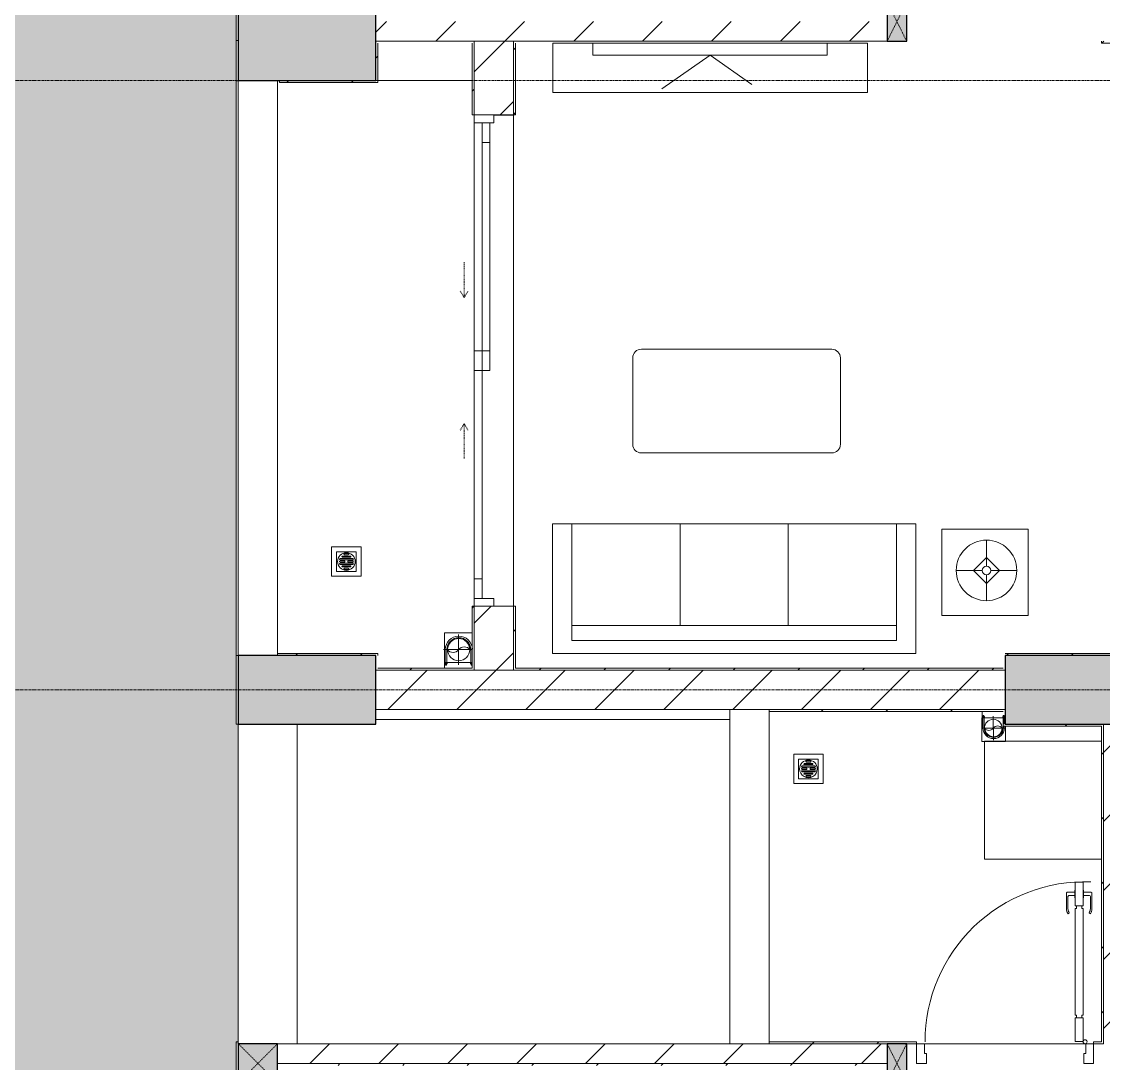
# Model space of a CAD drawing. Header units: millimetres. Extents: x 5121 to 246734, y -48180 to 129206.
# Drawn here: x 32551 to 38053, y 68037 to 73337 of the extents above; entities that cross this region are included whole.
import ezdxf

# ---------------------------------------------------------------- set-up
doc = ezdxf.new("R2010")
doc.units = ezdxf.units.MM
for name, pattern in [('Dash', [6, 3, -3]), ('Grid Line', [22.225, 12.7, -3.175, 3.175, -3.175]), ('IMPORT-CENTER _3_', [10.16, 6.35, -1.27, 1.27, -1.27])]:
    doc.linetypes.add(name, pattern=pattern)
for name, color, linetype, lineweight in [('0-1', 7, 'Continuous', 5), ('A-DETL-GENF-1', 50, 'Continuous', 9), ('A-DOOR', 31, 'Continuous', 9), ('A-DOOR-1', 253, 'Continuous', 9), ('A-DOOR-2', 50, 'Continuous', 9), ('A-DOOR-FRAM', 31, 'Continuous', 9), ('A-DOOR-HDLN', 31, 'Dash', 9), ('A-FLOR-1', 50, 'Continuous', 9), ('A-FLOR-PATT', 8, 'Continuous', 9), ('A-WALL', 113, 'Continuous', 9), ('A-WALL-1', 250, 'Continuous', 18), ('A-WALL-2', 50, 'Continuous', 9), ('A-WALL-FNSH-1', 50, 'Continuous', 9), ('A-WALL-PATT-1', 9, 'Continuous', 9), ('A-WALL-PATT-2', 50, 'Continuous', 9), ('A-WALL-PATT-3', 111, 'Continuous', 9), ('G-IMPT', 8, 'Continuous', 9), ('G-IMPT-1', 254, 'Continuous', 9), ('G-IMPT-2', 8, 'IMPORT-CENTER _3_', 9), ('I-FURN', 30, 'Continuous', 9), ('I-FURN-1', 253, 'Continuous', 9), ('M-EQPM', 50, 'Continuous', 9), ('S-BEAM-1', 50, 'Continuous', 9), ('S-COLS-1', 7, 'Continuous', 5), ('S-COLS-2', 10, 'Continuous', 25), ('S-COLS-3', 50, 'Continuous', 9), ('S-COLS-4', 253, 'Continuous', 9), ('S-COLS-5', 52, 'Continuous', 25), ('S-COLS-6', 52, 'Dash', 9), ('S-COLS-HDLN', 52, 'Dash', 9), ('S-COLS-HDLN-1', 50, 'Dash', 9), ('S-GRID-1', 1, 'Grid Line', 9)]:
    doc.layers.add(name, color=color, linetype=linetype, lineweight=lineweight)
pattern_1 = [(45, (0, 0), (-164.4023, 164.4023), [])]
pattern_2 = [(45, (0, 0), (-175.3625, 175.3625), [])]

# ---------------------------------------------------------------- blocks, each defined once
blk = doc.blocks.new('NCV_TKTC_KET CAU_rvt-1-TKCS_MB TỔNG THỂ TẦNG 1')
at = {"layer": 'S-COLS-1'}
for points in [[(34352.6, 73036.9), (34352.6, 73386.9), (33652.6, 73386.9), (33652.6, 73036.9), (33952.6, 73036.9)], [(33652.6, 69761.9), (34352.6, 69761.9), (34352.6, 70111.9), (33652.6, 70111.9), (33652.6, 69836.9)], [(37552.6, 69761.9), (38852.6, 69761.9), (38852.6, 70111.9), (37552.6, 70111), (37552.6, 69836.9)]]:
    blk.add_hatch(color=256, dxfattribs=at).paths.add_polyline_path(points)
at = {"layer": 'A-FLOR-1'}
blk.add_line((33652.6, 69761.9), (33652.6, 68136.9), dxfattribs=at)
at = {"layer": 'S-BEAM-1'}
for p, q in [((34362.6, 73036.9), (34842.6, 73036.9)), ((34352.6, 69836.9), (34352.6, 69786.9)), ((33652.6, 69761.9), (33652.6, 68136.9)), ((33952.6, 68136.9), (33952.6, 69761.9)), ((34352.6, 69786.9), (36152.6, 69786.9))]:
    blk.add_line(p, q, dxfattribs=at)
at = {"layer": 'S-COLS-2'}
for p, q in [((33652.6, 73386.9), (33652.6, 73036.9)), ((34352.6, 73036.9), (34352.6, 73386.9)), ((33652.6, 73036.9), (34352.6, 73036.9)), ((33652.6, 70111.9), (33652.6, 69761.9)), ((34352.6, 70111.9), (33652.6, 70111.9)), ((34352.6, 69761.9), (34352.6, 70111.9)), ((37552.6, 70111.9), (37552.6, 69761.9)), ((38852.6, 70111.9), (37552.6, 70111.9)), ((33652.6, 69761.9), (34352.6, 69761.9)), ((37552.6, 69761.9), (38852.6, 69761.9))]:
    blk.add_line(p, q, dxfattribs=at)
blk = doc.blocks.new('MAY GIAT - MAY GIAT_dwg-V90-TKCS_MB TỔNG THỂ TẦNG 1')
at = {"layer": 'G-IMPT-1'}
blk.add_line((5, 596.6), (5, 2.3), dxfattribs=at)
at = {"layer": 'G-IMPT-1', "flags": 128}
blk.add_lwpolyline([(605, 2.3), (605, 596.6), (5, 596.6)], dxfattribs=at)
blk = doc.blocks.new('MAY GIAT - MAY GIAT-V91-TKCS_MB TỔNG THỂ TẦNG 1')
at = {"layer": 'I-FURN-1'}
for p, q in [((5, 596.6), (5, 2.3)), ((605, 596.6), (5, 596.6)), ((605, 2.3), (605, 596.6))]:
    blk.add_line(p, q, dxfattribs=at)
blk.add_blockref('MAY GIAT - MAY GIAT_dwg-V90-TKCS_MB TỔNG THỂ TẦNG 1', (0, 0))
blk = doc.blocks.new('DOOR_CW_01 CANH MO-PANEL KINH - DIG_01-900x2200-CỬA NHÔM KÍNH-400860-TKCS_MB TỔNG THỂ TẦNG 1')
at = {"layer": 'A-DETL-GENF-1'}
for p, q in [((-397, -182), (-397, -62)), ((-397, -62), (-357, -62)), ((-357, -62), (-357, -182)), ((-357, -182), (-397, -182)), ((-397, -196), (-391, -196)), ((-397, -738), (-397, -196)), ((-391, -196), (-391, -182)), ((-391, -182), (-363, -182)), ((-363, -182), (-363, -196)), ((-357, -196), (-363, -196)), ((-357, -196), (-357, -738)), ((-433.9, -711.2), (-427.3, -715.8)), ((-320.1, -711.2), (-326.7, -715.8)), ((-442, -737), (-442, -816.5)), ((-434, -799.5), (-434, -737)), ((-397, -738), (-391, -738)), ((-357, -752), (-397, -752)), ((-397, -752), (-397, -872)), ((-391, -752), (-391, -738)), ((-363, -752), (-391, -752)), ((-357, -738), (-363, -738)), ((-363, -738), (-363, -752)), ((-357, -872), (-357, -752)), ((-320, -799.5), (-320, -737)), ((-312, -737), (-312, -816.5)), ((-399, -820.5), (-438, -820.5)), ((-399, -803.5), (-430, -803.5)), ((-399, -792.2), (-399, -831.8)), ((-397, -792.2), (-399, -792.2)), ((-397, -792.2), (-397, -831.8)), ((-357, -792.2), (-357, -831.8)), ((-357, -792.2), (-355, -792.2)), ((-355, -792.2), (-355, -831.8)), ((-355, -803.5), (-324, -803.5)), ((-355, -820.5), (-316, -820.5)), ((-399, -831.8), (-397, -831.8)), ((-397, -872), (-357, -872)), ((-355, -831.8), (-357, -831.8))]:
    blk.add_line(p, q, dxfattribs=at)
blk.add_circle((-407, -60), 10, dxfattribs=at)
for centre, radius, start, end in [((-407, -60), 814, 268, 0), ((-397, -737), 45, 145, 180), ((-357, -737), 45, 360, 35), ((-397, -737), 37, 145, 180), ((-357, -737), 37, 0, 35), ((-438, -816.5), 4, 180, 270), ((-430, -799.5), 4, 180, 270), ((-324, -799.5), 4, 270, 0), ((-316, -816.5), 4, 270, 0)]:
    blk.add_arc(centre, radius, start, end, dxfattribs=at)
at = {"layer": 'A-DOOR-2'}
for p, q in [((-450, -50), (-450, 50)), ((-450, 50), (-400, 50)), ((-400, 50), (-400, 0)), ((400, 0), (400, 50)), ((400, 50), (450, 50)), ((450, 50), (450, -50)), ((-410, -50), (-450, -50)), ((-410, 0), (-410, -50)), ((-400, 0), (-410, 0)), ((-407, -50), (-382, -50)), ((410, 0), (400, 0)), ((410, -50), (410, 0)), ((450, -50), (410, -50))]:
    blk.add_line(p, q, dxfattribs=at)
blk = doc.blocks.new('G1_SOF - BO TRU - 100x200-V74-TKCS_MB TỔNG THỂ TẦNG 1')
at = {"layer": 'S-COLS-3'}
blk.add_hatch(color=256, dxfattribs=at).paths.add_polyline_path([(50, -100), (50, 100), (-50, 100), (-50, -100), (-44.8, -100)])
at = {"layer": 'S-COLS-2'}
for p, q in [((50, 100), (-50, 100)), ((-50, 100), (-50, -100)), ((50, -100), (50, 100)), ((-50, -100), (50, -100))]:
    blk.add_line(p, q, dxfattribs=at)
at = {"layer": 'S-COLS-HDLN-1'}
for p, q in [((50, 100), (-50, -100)), ((-50, 100), (50, -100))]:
    blk.add_line(p, q, dxfattribs=at)
blk = doc.blocks.new('G1_SOF - BO TRU - 100x200-V76-TKCS_MB TỔNG THỂ TẦNG 1')
at = {"layer": 'S-COLS-3'}
blk.add_hatch(color=256, dxfattribs=at).paths.add_polyline_path([(50, 0), (50, 100), (-50, 100), (-50, -100), (50, -100)])
at = {"layer": 'S-COLS-2'}
for p, q in [((-50, 100), (-50, -100)), ((50, -100), (50, 100)), ((-50, -100), (50, -100))]:
    blk.add_line(p, q, dxfattribs=at)
at = {"layer": 'S-COLS-HDLN-1'}
for p, q in [((50, 100), (-50, -100)), ((-50, 100), (50, -100))]:
    blk.add_line(p, q, dxfattribs=at)
blk = doc.blocks.new('LOBBY_SOFA_1 - LOBBY_SOFA_1-V129-TKCS_MB TỔNG THỂ TẦNG 1')
at = {"layer": 'I-FURN'}
for p, q in [((-2556, 0), (-2556, -660)), ((-708, 0), (-2556, 0)), ((-708, -660), (-708, 0)), ((-2457, -66), (-2457, -660)), ((-807, -66), (-2457, -66)), ((-807, -660), (-807, -66)), ((-807, -143), (-2457, -143)), ((-1907, -143), (-1907, -660)), ((-1357, -143), (-1357, -660)), ((-3128.2, -193.5), (-2688.2, -193.5)), ((-3128.2, -633.5), (-3128.2, -193.5)), ((-2688.2, -193.5), (-2688.2, -633.5)), ((-2915.4, -269), (-2915.4, -401)), ((-2915.4, -357), (-2981.4, -423)), ((-2849.4, -423), (-2915.4, -357)), ((-2937.4, -423), (-3069.4, -423)), ((-2981.4, -423), (-2915.4, -489)), ((-2915.4, -489), (-2849.4, -423)), ((-2893.4, -423), (-2761.4, -423)), ((-2915.4, -445), (-2915.4, -577)), ((-2688.2, -633.5), (-3128.2, -633.5)), ((-2556, -660), (-708, -660)), ((-1160.3, -1020.5), (-2128.3, -1020.5)), ((-2172.3, -1064.5), (-2172.3, -1504.5)), ((-1116.3, -1504.5), (-1116.3, -1064.5)), ((-2128.3, -1548.5), (-1160.3, -1548.5))]:
    blk.add_line(p, q, dxfattribs=at)
for radius in [154, 22]:
    blk.add_circle((-2915.4, -423), radius, dxfattribs=at)
for centre, start, end in [((-2128.3, -1064.5), 90, 180), ((-1160.3, -1064.5), 0, 90), ((-2128.3, -1504.5), 180, 270), ((-1160.3, -1504.5), 270, 0)]:
    blk.add_arc(centre, 44, start, end, dxfattribs=at)
at = {"layer": 'I-FURN-1'}
for p, q in [((-708, 0), (-2556, 0)), ((-2556, 0), (-2556, -660)), ((-708, -660), (-708, 0)), ((-2688.2, -193.5), (-3128.2, -193.5)), ((-3128.2, -193.5), (-3128.2, -633.5)), ((-2688.2, -633.5), (-2688.2, -193.5)), ((-3128.2, -633.5), (-2688.2, -633.5)), ((-2556, -660), (-708, -660)), ((-1160.3, -1020.5), (-2128.3, -1020.5)), ((-2172.3, -1064.5), (-2172.3, -1504.5)), ((-1116.3, -1504.5), (-1116.3, -1064.5)), ((-2128.3, -1548.5), (-1160.3, -1548.5))]:
    blk.add_line(p, q, dxfattribs=at)
for centre, start, end in [((-2128.3, -1064.5), 90, 180), ((-1160.3, -1064.5), 0, 90), ((-2128.3, -1504.5), 180, 270), ((-1160.3, -1504.5), 270, 0)]:
    blk.add_arc(centre, 44, start, end, dxfattribs=at)
blk = doc.blocks.new('RES_BAN AN - RES_BAN AN-V101-TKCS_MB TỔNG THỂ TẦNG 1')
at = {"layer": 'I-FURN-1'}
for p, q in [((1600, 0), (0, 0)), ((0, 0), (0, -250)), ((1600, -250), (1600, 0)), ((0, -250), (1600, -250))]:
    blk.add_line(p, q, dxfattribs=at)
blk = doc.blocks.new('KE TIVI-2 - KE TIVI-2-V102-TKCS_MB TỔNG THỂ TẦNG 1')
at = {"layer": 'I-FURN-1'}
for p, q in [((-595.6, 0), (-595.6, -60)), ((595.6, 0), (-595.6, 0)), ((595.6, -60), (595.6, 0)), ((-595.6, -60), (595.6, -60)), ((0, -60), (-245.7, -232.1)), ((213, -209.1), (0, -60))]:
    blk.add_line(p, q, dxfattribs=at)
blk = doc.blocks.new('NCV_TKTC_TANG 1_rvt-1-TKCS_MB TỔNG THỂ TẦNG 1')
at = {"layer": 'A-WALL-PATT-1'}
h = blk.add_hatch(dxfattribs=at)
h.set_pattern_fill('FP_2', color=256, style=0, pattern_type=2)
h.set_pattern_definition(pattern_2)
h.paths.add_polyline_path([(35052.6, 73236.9), (36952.6, 73236.9), (36952.6, 73336.9), (34352.6, 73336.9), (34352.6, 73236.9), (34754, 73236.9)])
h = blk.add_hatch(dxfattribs=at)
h.set_pattern_fill('FP_2', color=256, style=0, pattern_type=2)
h.set_pattern_definition(pattern_2)
h.paths.add_polyline_path([(38142.6, 65036.9), (38152.6, 65036.9), (38152.6, 65937.3), (38052.6, 65937.3), (38052.6, 65036.9)])
h.paths.add_polyline_path([(38152.6, 66737.3), (38152.6, 67036.9), (38052.6, 67036.9), (38052.6, 66737.3), (38102.6, 66737.3)])
h.paths.add_polyline_path([(38052.6, 68136.9), (38152.6, 68136.9), (38152.6, 69761.9), (38052.6, 69761.9), (38052.6, 68146.9)])
h = blk.add_hatch(dxfattribs=at)
h.set_pattern_fill('FP_2', color=256, style=0, pattern_type=2)
h.set_pattern_definition(pattern_2)
h.paths.add_polyline_path([(35988.7, 68036.9), (36952.6, 68036.9), (36952.6, 68136.9), (33852.6, 68136.9), (33852.6, 68036.9), (34754, 68036.9)])
at = {"layer": 'A-WALL-PATT-2'}
h = blk.add_hatch(dxfattribs=at)
h.set_pattern_fill('FP_10', color=256, style=0, pattern_type=2)
h.set_pattern_definition(pattern_1)
h.paths.add_polyline_path([(41842.6, 73226.9), (41842.6, 73236.9), (38042.6, 73236.9), (38042.6, 73226.9), (41752.6, 73226.9)])
h = blk.add_hatch(dxfattribs=at)
h.set_pattern_fill('FP_10', color=256, style=0, pattern_type=2)
h.set_pattern_definition(pattern_1)
h.paths.add_polyline_path([(34352.6, 73026.9), (34362.6, 73026.9), (34362.6, 73226.9), (34352.6, 73226.9), (34352.6, 73036.9)])
h = blk.add_hatch(dxfattribs=at)
h.set_pattern_fill('FP_10', color=256, style=0, pattern_type=2)
h.set_pattern_definition(pattern_1)
h.paths.add_polyline_path([(34852.6, 70036.9), (34852.6, 70362.4), (34842.6, 70362.3), (34842.6, 70036.9)])
h.paths.add_polyline_path([(34842.6, 72862.4), (34852.6, 72862.4), (34852.6, 73226.9), (34842.6, 73226.9), (34842.6, 72866.3)])
h = blk.add_hatch(dxfattribs=at)
h.set_pattern_fill('FP_10', color=256, style=0, pattern_type=2)
h.set_pattern_definition(pattern_1)
h.paths.add_polyline_path([(35062.6, 70046.9), (35062.6, 70362.4), (35052.6, 70362.3), (35052.6, 70046.9), (35058.8, 70046.9)])
h.paths.add_polyline_path([(35062.6, 72862.4), (35062.6, 73226.9), (35052.6, 73226.9), (35052.6, 72862.4)])
h = blk.add_hatch(dxfattribs=at)
h.set_pattern_fill('FP_10', color=256, style=0, pattern_type=2)
h.set_pattern_definition(pattern_1)
h.paths.add_polyline_path([(34352.6, 73026.9), (34352.6, 73036.9), (33862.6, 73035.3), (33862.6, 73026.9), (33952.6, 73026.9)])
h = blk.add_hatch(dxfattribs=at)
h.set_pattern_fill('FP_10', color=256, style=0, pattern_type=2)
h.set_pattern_definition(pattern_1)
h.paths.add_polyline_path([(34352.6, 70111.9), (34362.6, 70111.9), (34362.6, 70121.9), (33852.6, 70121.9), (33852.6, 70111.9), (34352.6, 70111.9)])
h = blk.add_hatch(dxfattribs=at)
h.set_pattern_fill('FP_10', color=256, style=0, pattern_type=2)
h.set_pattern_definition(pattern_1)
h.paths.add_polyline_path([(38152.6, 70111.9), (38862.7, 70111.9), (38862.3, 70121.9), (37552.7, 70121.9), (37552.7, 70111.9), (38144.5, 70111.9)])
h = blk.add_hatch(dxfattribs=at)
h.set_pattern_fill('FP_10', color=256, style=0, pattern_type=2)
h.set_pattern_definition(pattern_1)
h.paths.add_polyline_path([(34352.6, 70036.9), (34842.6, 70036.9), (34842.6, 70046.9), (34352.6, 70046.9), (34352.6, 70036.9)])
h = blk.add_hatch(dxfattribs=at)
h.set_pattern_fill('FP_10', color=256, style=0, pattern_type=2)
h.set_pattern_definition(pattern_1)
h.paths.add_polyline_path([(37250.2, 70036.9), (37552.6, 70037.1), (37552.6, 70046.9), (35052.6, 70046.9), (35052.6, 70036.9), (37223.4, 70036.9)])
h = blk.add_hatch(dxfattribs=at)
h.set_pattern_fill('FP_10', color=256, style=0, pattern_type=2)
h.set_pattern_definition(pattern_1)
h.paths.add_polyline_path([(36512.6, 69826.9), (37552.6, 69826.9), (37552.6, 69836.9), (36352.6, 69836.9), (36352.6, 69826.9)])
h = blk.add_hatch(dxfattribs=at)
h.set_pattern_fill('FP_10', color=256, style=0, pattern_type=2)
h.set_pattern_definition(pattern_1)
h.paths.add_polyline_path([(37552.6, 69751.9), (38042.6, 69751.9), (38042.6, 69761.9), (37542.6, 69761.9), (37545.2, 69751.9)])
h = blk.add_hatch(dxfattribs=at)
h.set_pattern_fill('FP_10', color=256, style=0, pattern_type=2)
h.set_pattern_definition(pattern_1)
h.paths.add_polyline_path([(38049.5, 68146.9), (38052.6, 68146.9), (38052.6, 69761.9), (38042.6, 69761.9), (38042.6, 68146.9)])
h = blk.add_hatch(dxfattribs=at)
h.set_pattern_fill('FP_10', color=256, style=0, pattern_type=2)
h.set_pattern_definition(pattern_1)
h.paths.add_polyline_path([(38042.6, 68136.9), (38052.6, 68136.9), (38049.5, 68146.9), (38002.6, 68146.9), (38002.6, 68136.9)])
h.paths.add_polyline_path([(37052.2, 68136.9), (37102.6, 68136.9), (37102.6, 68146.9), (36352.6, 68146.9), (36352.6, 68136.9), (36957.1, 68136.9)])
h = blk.add_hatch(dxfattribs=at)
h.set_pattern_fill('FP_10', color=256, style=0, pattern_type=2)
h.set_pattern_definition(pattern_1)
h.paths.add_polyline_path([(36942.6, 68026.9), (36952.6, 68026.9), (36952.6, 68036.9), (33852.6, 68036.9), (33852.6, 68026.9), (35988.7, 68026.9)])
h = blk.add_hatch(dxfattribs=at)
h.set_pattern_fill('FP_10', color=256, style=0, pattern_type=2)
h.set_pattern_definition(pattern_1)
h.paths.add_polyline_path([(37054.3, 64826.9), (37062.6, 64826.9), (37062.6, 65037.3), (37052.6, 65036.9), (37052.6, 64826.9)])
h.paths.add_polyline_path([(37062.6, 65937.3), (37062.6, 68036.9), (37052.6, 68036.9), (37052.6, 65937.3)])
h = blk.add_hatch(dxfattribs=at)
h.set_pattern_fill('FP_10', color=256, style=0, pattern_type=2)
h.set_pattern_definition(pattern_1)
h.paths.add_polyline_path([(38052.6, 64836.9), (38052.6, 65937.3), (38042.6, 65937.3), (38042.6, 64836.9)])
h.paths.add_polyline_path([(38052.6, 66737.3), (38052.6, 67036.9), (38042.6, 67036.9), (38042.6, 66737.3)])
h.paths.add_polyline_path([(38052.6, 67936.9), (38052.6, 68036.9), (38042.6, 68036.9), (38042.6, 67936.9)])
at = {"layer": 'A-FLOR-1'}
for p, q in [((35052.6, 72860.3), (34952.6, 72860.3)), ((35052.6, 72862.3), (35052.6, 70362.4)), ((35052.6, 70362.4), (35052.6, 72860.3)), ((34852.6, 72822.3), (34852.6, 71662.3)), ((37962.6, 68136.9), (37142.6, 68136.9))]:
    blk.add_line(p, q, dxfattribs=at)
at = {"layer": 'A-WALL-1'}
for p, q in [((34352.6, 73336.9), (34352.6, 73236.9)), ((34352.6, 73236.9), (36952.6, 73236.9)), ((38042.6, 73236.9), (38042.6, 73226.9)), ((34352.6, 73226.9), (34352.6, 73036.9)), ((34362.6, 73026.9), (34362.6, 73226.9)), ((34842.6, 73226.9), (34842.6, 72862.4)), ((34852.6, 72862.4), (34852.6, 73226.9)), ((35052.6, 73226.9), (35052.6, 72862.4)), ((35062.6, 72862.4), (35062.6, 73226.9)), ((38042.6, 73226.9), (41842.6, 73226.9)), ((34352.6, 73036.9), (33862.6, 73036.9)), ((33862.6, 73036.9), (33862.6, 73026.9)), ((33862.6, 73026.9), (34352.6, 73026.9)), ((34352.6, 73026.9), (34362.6, 73026.9)), ((34842.6, 72862.4), (34852.6, 72862.4)), ((35052.6, 72862.4), (35062.6, 72862.4)), ((34842.6, 70362.4), (34842.6, 70046.9)), ((34852.6, 70362.4), (34842.6, 70362.4)), ((34852.6, 70036.9), (34852.6, 70362.3)), ((35052.6, 70362.4), (35052.6, 70046.9)), ((35062.6, 70362.4), (35052.6, 70362.4)), ((35062.6, 70046.9), (35062.6, 70362.4)), ((34362.6, 70121.9), (33852.6, 70121.9)), ((33852.6, 70121.9), (33852.6, 70111.9)), ((33852.6, 70111.9), (34352.6, 70111.9)), ((34362.6, 70111.9), (34362.6, 70121.9)), ((38862.7, 70121.9), (37552.7, 70121.9)), ((37552.7, 70111.9), (38852.7, 70111.9)), ((34352.6, 70046.9), (34352.6, 70036.9)), ((34352.6, 70036.9), (34842.6, 70036.9)), ((34842.6, 70046.9), (34362.6, 70046.9)), ((34842.6, 70036.9), (34852.6, 70036.9)), ((35052.6, 70046.9), (35052.6, 70036.9)), ((35052.6, 70036.9), (37552.7, 70036.9)), ((37542.7, 70046.9), (35062.6, 70046.9)), ((37552.7, 70036.9), (37552.7, 70046.9)), ((37552.6, 69836.9), (36352.6, 69836.9)), ((36352.6, 69836.9), (36352.6, 69826.9)), ((36352.6, 69826.9), (37542.6, 69826.9)), ((37552.6, 69826.9), (37552.6, 69836.9)), ((37542.6, 69761.9), (37542.6, 69751.9)), ((38042.6, 69761.9), (37552.6, 69761.9)), ((38052.6, 69761.9), (38042.6, 69761.9)), ((37542.6, 69751.9), (38042.6, 69751.9)), ((38042.6, 69751.9), (38042.6, 68146.9)), ((36952.6, 68136.9), (33852.6, 68136.9)), ((33852.6, 68136.9), (33852.6, 68036.9)), ((37102.6, 68146.9), (36352.6, 68146.9)), ((36352.6, 68146.9), (36352.6, 68136.9)), ((36352.6, 68136.9), (36952.6, 68136.9)), ((37102.6, 68136.9), (37102.6, 68146.9)), ((38042.6, 68146.9), (38002.6, 68146.9)), ((38002.6, 68146.9), (38002.6, 68136.9)), ((38052.6, 68136.9), (38052.6, 68146.9)), ((33852.6, 68036.9), (36952.6, 68036.9))]:
    blk.add_line(p, q, dxfattribs=at)
at = {"layer": 'A-WALL-2'}
for p, q in [((36152.6, 68136.9), (36152.6, 69836.9)), ((36352.6, 69826.9), (36352.6, 68146.9)), ((38052.6, 68146.9), (38052.6, 69761.9)), ((37052.6, 68136.9), (37102.6, 68136.9)), ((38002.6, 68136.9), (38052.6, 68136.9))]:
    blk.add_line(p, q, dxfattribs=at)
at = {"layer": 'A-DOOR-1', "rotation": 180}
blk.add_blockref('DOOR_CW_01 CANH MO-PANEL KINH - DIG_01-900x2200-CỬA NHÔM KÍNH-400860-TKCS_MB TỔNG THỂ TẦNG 1', (37552.6, 68086.9), dxfattribs=at)
at = {"layer": 'I-FURN-1'}
for name, p in [('RES_BAN AN - RES_BAN AN-V101-TKCS_MB TỔNG THỂ TẦNG 1', (35252.2, 73226.9)), ('KE TIVI-2 - KE TIVI-2-V102-TKCS_MB TỔNG THỂ TẦNG 1', (36052.2, 73226.9))]:
    blk.add_blockref(name, p, dxfattribs=at)
for name, p, rotation in [('LOBBY_SOFA_1 - LOBBY_SOFA_1-V129-TKCS_MB TỔNG THỂ TẦNG 1', (34542.6, 70121.9), 180), ('MAY GIAT - MAY GIAT-V91-TKCS_MB TỔNG THỂ TẦNG 1', (38044.8, 69071.5), 89.99999999999915)]:
    blk.add_blockref(name, p, dxfattribs=dict(at, rotation=rotation))
at = {"layer": 'S-COLS-4'}
for name, p in [('G1_SOF - BO TRU - 100x200-V76-TKCS_MB TỔNG THỂ TẦNG 1', (37002.6, 73336.9)), ('G1_SOF - BO TRU - 100x200-V74-TKCS_MB TỔNG THỂ TẦNG 1', (37002.6, 68036.9))]:
    blk.add_blockref(name, p, dxfattribs=at)
blk = doc.blocks.new('TKTC_XREF_251221_MB TANG 1 - TKTC_XREF_260130_MB TANG 1_dwg_THU NUOC - THU NUOC-444531-TKCS_MB TẦNG 1-4202120-TKCS_MB TỔNG THỂ TẦNG 1')
at = {"layer": 'M-EQPM'}
for p, q in [((-23.3, 10.8), (40.9, 10.8)), ((40.9, 4.8), (-23.3, 4.8)), ((-11, 23.3), (28.5, 23.3)), ((28.5, 17.3), (-11, 17.3)), ((-1.1, 35.6), (18.5, 35.6)), ((18.5, 29.6), (-1.1, 29.6)), ((-23.3, -13.6), (40.9, -13.6)), ((40.9, -19.6), (-23.3, -19.6)), ((-11, -26.1), (28.5, -26.1)), ((28.5, -32.1), (-11, -32.1)), ((-1.1, -38.5), (18.5, -38.5)), ((18.5, -44.5), (-1.1, -44.5))]:
    blk.add_line(p, q, dxfattribs=at)
at = {"layer": 'M-EQPM', "flags": 128}
for points in [[(83.7, -79.4), (83.7, 70.6), (-66.3, 70.6), (-66.3, -79.4)], [(58.7, -54.4), (58.7, 45.6), (-41.3, 45.6), (-41.3, -54.4)]]:
    blk.add_lwpolyline(points, close=True, dxfattribs=at)
for points in [[(-23.3, -1.2), (0.7, -1.2), (0.7, -7.2), (-23.3, -7.2)], [(40.9, -7.2), (16.7, -7.2), (16.7, -1.2), (40.9, -1.2)]]:
    blk.add_lwpolyline(points, dxfattribs=at)
at = {"layer": 'M-EQPM'}
for centre, radius, start, end in [((8.7, -4.4), 45, 360, 180), ((8.7, -4.4), 45, 360, 180), ((-23.3, 7.8), 3, 90, 270), ((-11, 20.3), 3, 90, 270), ((-1.1, 32.6), 3, 90, 270), ((18.5, 32.6), 3, 270, 90), ((28.5, 20.3), 3, 270, 90), ((40.9, 7.8), 3, 270, 90), ((8.7, -4.4), 45, 180, 360), ((8.7, -4.4), 45, 180, 360), ((-23.3, -4.2), 3, 90, 270), ((-23.3, -16.6), 3, 90, 270), ((-11, -29.1), 3, 90, 270), ((-1.1, -41.5), 3, 90, 270), ((18.5, -41.5), 3, 270, 90), ((28.5, -29.1), 3, 270, 90), ((40.9, -4.2), 3, 270, 90), ((40.9, -16.6), 3, 270, 90)]:
    blk.add_arc(centre, radius, start, end, dxfattribs=at)
blk = doc.blocks.new('TKTC_XREF_251221_MB TANG 1 - TKTC_XREF_260130_MB TANG 1_dwg_THU NUOC - THU NUOC-444531-TKCS_MB TẦNG 1-4202124-TKCS_MB TỔNG THỂ TẦNG 1')
at = {"layer": 'M-EQPM'}
for p, q in [((-23.3, 10.8), (40.9, 10.8)), ((40.9, 4.8), (-23.3, 4.8)), ((-11, 23.3), (28.5, 23.3)), ((28.5, 17.3), (-11, 17.3)), ((-1.1, 35.6), (18.5, 35.6)), ((18.5, 29.6), (-1.1, 29.6)), ((-23.3, -13.6), (40.9, -13.6)), ((40.9, -19.6), (-23.3, -19.6)), ((-11, -26.1), (28.5, -26.1)), ((28.5, -32.1), (-11, -32.1)), ((-1.1, -38.5), (18.5, -38.5)), ((18.5, -44.5), (-1.1, -44.5))]:
    blk.add_line(p, q, dxfattribs=at)
at = {"layer": 'M-EQPM', "flags": 128}
for points in [[(83.7, -79.4), (83.7, 70.6), (-66.3, 70.6), (-66.3, -79.4)], [(58.7, -54.4), (58.7, 45.6), (-41.3, 45.6), (-41.3, -54.4)]]:
    blk.add_lwpolyline(points, close=True, dxfattribs=at)
for points in [[(-23.3, -1.2), (0.7, -1.2), (0.7, -7.2), (-23.3, -7.2)], [(40.9, -7.2), (16.7, -7.2), (16.7, -1.2), (40.9, -1.2)]]:
    blk.add_lwpolyline(points, dxfattribs=at)
at = {"layer": 'M-EQPM'}
for centre, radius, start, end in [((8.7, -4.4), 45, 360, 180), ((8.7, -4.4), 45, 360, 180), ((-23.3, 7.8), 3, 90, 270), ((-11, 20.3), 3, 90, 270), ((-1.1, 32.6), 3, 90, 270), ((18.5, 32.6), 3, 270, 90), ((28.5, 20.3), 3, 270, 90), ((40.9, 7.8), 3, 270, 90), ((8.7, -4.4), 45, 180, 360), ((8.7, -4.4), 45, 180, 360), ((-23.3, -4.2), 3, 90, 270), ((-23.3, -16.6), 3, 90, 270), ((-11, -29.1), 3, 90, 270), ((-1.1, -41.5), 3, 90, 270), ((18.5, -41.5), 3, 270, 90), ((28.5, -29.1), 3, 270, 90), ((40.9, -4.2), 3, 270, 90), ((40.9, -16.6), 3, 270, 90)]:
    blk.add_arc(centre, radius, start, end, dxfattribs=at)
blk = doc.blocks.new('TKTC_XREF_251221_MB TANG 1 - TKTC_XREF_260130_MB TANG 1_dwg_CUM U_DN100-V257-TKCS_MB TỔNG THỂ TẦNG 1')
at = {"layer": 'G-IMPT'}
for p, q in [((-79.1, 66.6), (-79.1, 63.4)), ((-76.6, 66.6), (-76.6, 63.4)), ((-74.6, 66.6), (-74.6, 63.4)), ((-72.7, 69.3), (-72.7, 60.7)), ((-66.9, 67.9), (-71.7, 67.9)), ((-66.9, 62.1), (-71.7, 62.1)), ((-65, 69), (0, 69)), ((-79.1, -63.4), (-79.1, -66.6)), ((-76.6, -63.4), (-76.6, -66.6)), ((-74.6, -63.4), (-74.6, -66.6)), ((-72.7, -60.7), (-72.7, -69.3)), ((-66.9, -62.1), (-71.7, -62.1)), ((-66.9, -67.9), (-71.7, -67.9)), ((-65, -61), (-22.8, -61)), ((-65, -69), (-22.8, -69)), ((-10.1, -69), (0, -69))]:
    blk.add_line(p, q, dxfattribs=at)
at = {"layer": 'G-IMPT', "flags": 128}
for points in [[(-71.7, 59.2), (-66.9, 59.2), (-66.9, 70.8), (-71.7, 70.8)], [(-66.9, 70.8), (-66.9, 72.7), (-65, 72.7), (-65, 57.3), (-66.9, 57.3), (-66.9, 59.2)], [(-72.7, 67.6), (-78.1, 67.6), (-78.1, 62.4), (-72.7, 62.4)], [(-65, 61), (0, 61), (0, 57)], [(-72.7, -62.4), (-78.1, -62.4), (-78.1, -67.6), (-72.7, -67.6)], [(-71.7, -70.8), (-66.9, -70.8), (-66.9, -59.2), (-71.7, -59.2)], [(-66.9, -59.2), (-66.9, -57.3), (-65, -57.3), (-65, -72.7), (-66.9, -72.7), (-66.9, -70.8)], [(-10.1, -61), (0, -61), (0, -57)]]:
    blk.add_lwpolyline(points, dxfattribs=at)
at = {"layer": 'G-IMPT'}
for centre, radius, start, end in [((-71.1, 69.3), 1.56, 112.61986, 247.38014), ((-78.1, 66.6), 0.96, 90, 180), ((-78.1, 63.4), 0.96, 180, 270), ((-67.9, 65), 4.8, 143.1301, 216.8699), ((-71.1, 60.7), 1.56, 112.61986, 247.38014), ((0, 0), 69, 270, 90), ((0, 0), 61, 270, 90), ((0, 0), 57, 270, 90), ((-78.1, -63.4), 0.96, 90, 180), ((-78.1, -66.6), 0.96, 180, 270), ((-71.1, -60.7), 1.56, 112.61986, 247.38014), ((-67.9, -65), 4.8, 143.1301, 216.8699), ((-71.1, -69.3), 1.56, 112.61986, 247.38014)]:
    blk.add_arc(centre, radius, start, end, dxfattribs=at)
blk = doc.blocks.new('TKTC_XREF_251221_MB TANG 1 - TKTC_XREF_260130_MB TANG 1_dwg_$cc-4202114-TKCS_MB TỔNG THỂ TẦNG 1')
at = {"layer": 'G-IMPT'}
blk.add_circle((0, 0), 0.5, dxfattribs=at)
for centre, radius, start, end in [((0, 0), 0.5, 90, 270), ((0.188, 0.25), 0.313, 126.8699, 233.1301), ((-0.188, -0.25), 0.313, 306.8699, 53.1301)]:
    blk.add_arc(centre, radius, start, end, dxfattribs=at)
at = {"layer": 'G-IMPT-2'}
for p, q in [((0, -0.673), (0, 0.673)), ((-0.673, 0), (0.673, 0))]:
    blk.add_line(p, q, dxfattribs=at)
blk = doc.blocks.new('TKTC_XREF_251221_MB TANG 1 - TKTC_XREF_260130_MB TANG 1_dwg_CUM U_DN100-V336-TKCS_MB TỔNG THỂ TẦNG 1')
at = {"layer": 'G-IMPT'}
blk.add_hatch(color=256, dxfattribs=at).paths.add_polyline_path([(0, 61), (0, 57), (20.1, 52.8), (36.6, 43.1), (47.8, 30.5), (54.6, 15.8), (55.1, 14.8), (57, 0), (54.6, -15.8), (43.1, -36.6), (30.5, -47.8), (15.8, -54.6), (14.8, -55.1), (0, -58.9), (0, -61), (25.1, -55.1), (35, -49.4), (49.4, -35), (55.1, -25.1), (59.1, -14.8), (61, 0), (53.7, 28.5), (45.3, 40.3), (35, 49.4), (20.4, 57), (15.8, 58.9)])
for p, q in [((-79.1, 66.6), (-79.1, 63.4)), ((-76.6, 66.6), (-76.6, 63.4)), ((-74.6, 66.6), (-74.6, 63.4)), ((-72.7, 69.3), (-72.7, 60.7)), ((-66.9, 67.9), (-71.7, 67.9)), ((-66.9, 62.1), (-71.7, 62.1)), ((-65, 69), (0, 69)), ((-79.1, -63.4), (-79.1, -66.6)), ((-76.6, -63.4), (-76.6, -66.6)), ((-74.6, -63.4), (-74.6, -66.6)), ((-72.7, -60.7), (-72.7, -69)), ((-66.9, -62.1), (-71.7, -62.1)), ((-66.9, -67.9), (-71.7, -67.9))]:
    blk.add_line(p, q, dxfattribs=at)
at = {"layer": 'G-IMPT', "flags": 128}
for points in [[(-72.7, 67.6), (-78.1, 67.6), (-78.1, 62.4), (-72.7, 62.4)], [(-71.7, 59.2), (-66.9, 59.2), (-66.9, 70.8), (-71.7, 70.8)], [(-66.9, 70.8), (-66.9, 72.7), (-65, 72.7), (-65, 57.3), (-66.9, 57.3), (-66.9, 59.2)], [(-65, 61), (0, 61), (0, 57)], [(-72.7, -62.4), (-78.1, -62.4), (-78.1, -67.6), (-72.7, -67.6)], [(-66.9, -68.3), (-66.9, -59.2), (-71.7, -59.2)], [(-66.9, -59.2), (-66.9, -57.3), (-65, -57.3), (-65, -68.3)], [(-65, -61), (0, -61), (0, -57)]]:
    blk.add_lwpolyline(points, dxfattribs=at)
at = {"layer": 'G-IMPT'}
for centre, radius, start, end in [((-78.1, 66.6), 0.96, 90, 180), ((-78.1, 63.4), 0.96, 180, 270), ((-71.1, 69.3), 1.56, 112.6199, 247.3801), ((-67.9, 65), 4.8, 143.1301, 216.8699), ((-71.1, 60.7), 1.56, 112.6199, 247.3801), ((0, 0), 69, 271.5933, 90), ((0, 0), 61, 270, 90), ((0, 0), 57, 270, 90), ((-78.1, -63.4), 0.96, 90, 180), ((-78.1, -66.6), 0.96, 180, 270), ((-71.1, -60.7), 1.56, 112.6199, 247.3801), ((-67.9, -65), 4.8, 143.1301, 216.8699)]:
    blk.add_arc(centre, radius, start, end, dxfattribs=at)
blk = doc.blocks.new('TKTC_XREF_251221_MB TANG 1 - TKTC_XREF_260130_MB TANG 1_dwg_$cc-V252-TKCS_MB TỔNG THỂ TẦNG 1')
at = {"layer": 'G-IMPT'}
blk.add_circle((0, 0), 0.5, dxfattribs=at)
for centre, radius, start, end in [((0, 0), 0.5, 90, 270), ((0.188, 0.25), 0.313, 126.8699, 233.1301), ((-0.188, -0.25), 0.313, 306.8699, 53.1301)]:
    blk.add_arc(centre, radius, start, end, dxfattribs=at)
at = {"layer": 'G-IMPT-2'}
for p, q in [((0, -0.673), (0, 0.607)), ((-0.673, 0), (0.673, 0))]:
    blk.add_line(p, q, dxfattribs=at)
blk = doc.blocks.new('TKTC_XREF_251221_MB TANG 1 - TKTC_XREF_260130_MB TANG 1_dwg-4202109-TKCS_MB TỔNG THỂ TẦNG 1')
at = {"layer": 'G-IMPT'}
for p, q in [((-168309.1, -331269.6), (-168449.6, -331269.6)), ((-165714.9, -331519.7), (-165714.9, -331551.4)), ((-169499.1, -331584.7), (-169499.1, -333209.7)), ((-165714.9, -331551.4), (-165599.1, -331551.4))]:
    blk.add_line(p, q, dxfattribs=at)
at = {"layer": 'G-IMPT', "flags": 128}
for points in [[(-168449.6, -331269.6), (-168449.6, -331119.9), (-168309.1, -331119.9)], [(-168309.1, -331269.7), (-168449.9, -331269.7), (-168449.7, -331299.7)], [(-165599.1, -331551.4), (-165716.7, -331551.4), (-165716.7, -331671.4)], [(-165716.7, -331671.4), (-165597.1, -331671.4), (-165597.1, -331594.7)]]:
    blk.add_lwpolyline(points, dxfattribs=at)
blk.add_blockref('TKTC_XREF_251221_MB TANG 1 - TKTC_XREF_260130_MB TANG 1_dwg_THU NUOC - THU NUOC-444531-TKCS_MB TẦNG 1-4202120-TKCS_MB TỔNG THỂ TẦNG 1', (-168957.9, -330752))
for name, p, xscale, yscale, zscale, rotation in [('TKTC_XREF_251221_MB TANG 1 - TKTC_XREF_260130_MB TANG 1_dwg_$cc-V252-TKCS_MB TỔNG THỂ TẦNG 1', (-168378.1, -331204.7), 113.7150000000073, 113.7150000000073, 113.7150000000073, 269.9990086637467), ('TKTC_XREF_251221_MB TANG 1 - TKTC_XREF_260130_MB TANG 1_dwg_CUM U_DN100-V336-TKCS_MB TỔNG THỂ TẦNG 1', (-168377.2, -331204.7), 0.9975000000000007, 0.9975000000000007, 0.9975000000000007, 90.00099133829464), ('TKTC_XREF_251221_MB TANG 1 - TKTC_XREF_260130_MB TANG 1_dwg_$cc-4202114-TKCS_MB TỔNG THỂ TẦNG 1', (-165659.1, -331604.3), 90.00000000005122, 90.00000000005122, 90.00000000005122, 90.37402677993775)]:
    blk.add_blockref(name, p, dxfattribs=dict(xscale=xscale, yscale=yscale, zscale=zscale, rotation=rotation))
at = {"extrusion": (0, 0, -1), "xscale": 0.7894736842105242, "yscale": 0.7894736842105242, "zscale": -0.7894736842105242, "rotation": 269.9999999984438}
blk.add_blockref('TKTC_XREF_251221_MB TANG 1 - TKTC_XREF_260130_MB TANG 1_dwg_CUM U_DN100-V257-TKCS_MB TỔNG THỂ TẦNG 1', (165657.3, -331602.7), dxfattribs=at)
at = {"extrusion": (0, 0, -1), "zscale": -1, "rotation": 180}
blk.add_blockref('TKTC_XREF_251221_MB TANG 1 - TKTC_XREF_260130_MB TANG 1_dwg_THU NUOC - THU NUOC-444531-TKCS_MB TẦNG 1-4202124-TKCS_MB TỔNG THỂ TẦNG 1', (166607.8, -331815.8), dxfattribs=at)
blk = doc.blocks.new('TKTC_XREF_251221_MB TANG 1 - TKTC_XREF_251221_MB TANG 1-2038492-TKCS_MB TỔNG THỂ TẦNG 1')
blk.add_blockref('TKTC_XREF_251221_MB TANG 1 - TKTC_XREF_260130_MB TANG 1_dwg-4202109-TKCS_MB TỔNG THỂ TẦNG 1', (169499.1, 384109.7))
blk = doc.blocks.new('G1_SOF - BO TRU - 200x200-3050151-TKCS_MB TỔNG THỂ TẦNG 1')
at = {"layer": 'S-COLS-HDLN'}
for p, q in [((-100, 100), (100, -100)), ((100, 100), (-100, -100))]:
    blk.add_line(p, q, dxfattribs=at)
blk = doc.blocks.new('DEG_02-DEG_03 - DEG_02-2500x2400mm-CỬA ĐI 02 CÁNH TRƯỢT-625766-TKCS_MB TỔNG THỂ TẦNG 1')
at = {"layer": 'A-DOOR'}
for p, q in [((-1110, 100), (-1210, 100)), ((-1210, 100), (-1210, 60)), ((-1210, 60), (-1110, 60)), ((-1110, 60), (-1110, 100)), ((-1110, 100), (-50, 100)), ((-50, 60), (-1110, 60)), ((50, 100), (-50, 100)), ((-50, 100), (-50, 60)), ((50, 60), (-50, 60)), ((-50, 60), (-50, 20)), ((-50, 60), (50, 60)), ((50, 60), (50, 100)), ((50, 20), (50, 60)), ((50, 60), (1110, 60)), ((1210, 60), (1110, 60)), ((1110, 60), (1110, 20)), ((1210, 20), (1210, 60)), ((-50, 20), (50, 20)), ((1110, 20), (50, 20)), ((1110, 20), (1210, 20))]:
    blk.add_line(p, q, dxfattribs=at)
at = {"layer": 'A-DOOR-FRAM'}
for p, q in [((-1210, 100), (-1250, 100)), ((-1250, 100), (-1250, 0)), ((-1210, 0), (-1210, 100)), ((1250, 100), (1210, 100)), ((1210, 100), (1210, 0)), ((1250, 0), (1250, 100)), ((-1250, 0), (-1210, 0)), ((1210, 0), (1250, 0))]:
    blk.add_line(p, q, dxfattribs=at)
at = {"layer": 'A-DOOR-HDLN'}
for p, q in [((-320.4, 151.1), (-355, 171.1)), ((320.4, 151.1), (355, 171.1)), ((-500.4, 151.1), (-320.4, 151.1)), ((-320.4, 151.1), (-355, 131.1)), ((320.4, 151.1), (355, 131.1)), ((500.4, 151.1), (320.4, 151.1))]:
    blk.add_line(p, q, dxfattribs=at)

msp = doc.modelspace()

# ---------------------------------------------------------------- hatches: boundary and pattern name
at = {"layer": 'A-FLOR-PATT'}
h = msp.add_hatch(dxfattribs=at)
h.set_pattern_fill('FP_23', color=256, style=0, pattern_type=2)
h.set_pattern_definition([(0, (236.2, 15.75), (787.4, 787.4), [118.11, -23.622, 31.496, -23.622, -590.55]), (0, (236.2, 15.75), (787.4, 787.4), [-196.85, 118.11, -472.44]), (0, (196.85, 39.4), (787.4, 787.4), [78.74, -59.055, 118.11, -59.055, -472.44]), (0, (196.85, 39.4), (787.4, 787.4), [-314.96, 78.74, -393.7]), (0, (472.44, 354.3), (787.4, 787.4), [98.425, -39.37, 98.425, -551.18]), (0, (78.74, 511.8), (787.4, 787.4), [39.37, -78.74, 39.37, -629.92]), (90, (157.5, 511.8), (-787.4, 787.4), [70.866, -716.534]), (90, (393.7, 39.4), (-787.4, 787.4), [78.74, -708.66]), (90, (590.55, 354.3), (-787.4, 787.4), [78.74, -708.66]), (45, (496.06, 31.5), (0, 787.4002), [78.74, -1034.812]), (135, (291.34, 31.5), (-787.4002, 6e-14), [78.74, -1034.812]), (63.435, (472.44, 35.43), (-0.0007, 787.4), [78.74, -1681.94]), (75.964, (433.07, 39.37), (-0.00383, 787.3999), [78.74, -3167.793]), (75.964, (629.92, 354.33), (-0.00383, 787.3999), [62.992, -3183.541]), (75.964, (173.23, 511.81), (-0.00383, 787.3999), [55.118, -3191.415]), (104.036, (354.33, 39.37), (0.00383, 787.3999), [78.74, -3167.793]), (104.036, (551.18, 354.33), (0.00383, 787.3999), [62.992, -3183.541]), (104.036, (141.73, 511.81), (0.00383, 787.3999), [55.118, -3191.415]), (116.565, (314.96, 35.43), (0.0007, 787.4), [78.74, -1681.939])])
h.paths.add_polyline_path([(33652.6, 17336.9), (33652.6, 17586.9), (33642.6, 17586.9), (33642.6, 17596.9), (33652.6, 17596.9), (33652.6, 19136.9), (33642.6, 19136.9), (33642.6, 25711.9), (33652.6, 25711.9), (33652.6, 27336.9), (33642.6, 27336.9), (33642.6, 33737.4), (31203.5, 33737.4), (31203.5, 18236.9), (31211.1, 18125), (31229.7, 18024), (31256.9, 17932.8), (31292.6, 17846.4), (31341.4, 17758.1), (31399.9, 17675.8), (31480, 17589), (31547.2, 17529.8), (31645.1, 17463.6), (31713, 17426.1), (31806.2, 17387.4), (31903.2, 17359.5), (32002.7, 17342.6), (32103.5, 17336.9), (33642.6, 17336.9)])
h.paths.add_polyline_path([(31203.5, 37137.4), (33642.6, 37137.4), (33642.6, 59936.9), (33652.6, 59936.9), (33652.6, 61561.9), (33642.6, 61561.9), (33642.6, 65035.3), (33652.6, 65035.3), (33652.6, 65040.9), (33642.6, 65040.9), (33642.6, 68136.9), (33652.6, 68136.9), (33652.6, 69762.3), (33642.6, 69762.3), (33642.6, 78236.9), (33652.6, 78236.9), (33654.5, 78246.9), (35742.6, 78243.9), (35742.6, 78236.9), (35752.6, 78236.9), (35752.6, 79046.9), (38162.6, 79046.9), (38162.6, 78246.9), (42252.6, 78246.9), (42252.6, 78636.9), (42552.6, 78636.9), (42552.6, 79236.9), (35988.7, 79234), (35855.3, 79230.6), (35567.1, 79206.6), (35361.5, 79180.4), (35117.1, 79136.6), (34875.3, 79080.5), (34636.6, 79012.2), (34401.7, 78931.9), (34171.2, 78839.8), (33945.6, 78736.2), (33725.5, 78621.2), (33510, 78494.3), (33296.5, 78353), (33092.2, 78202), (32897.2, 78041.7), (32711.6, 77872.5), (32535.6, 77694.7), (32369.5, 77508.9), (32213.4, 77315.4), (32067.7, 77114.8), (31932.5, 76907.4), (31806.3, 76690.2), (31693.9, 76472.3), (31583.6, 76226.6), (31502.6, 76021.4), (31423.8, 75788.4), (31356.8, 75551.8), (31301.8, 75312.4), (31258.9, 75070.6), (31228.2, 74827), (31209.7, 74582.3), (31203.5, 74336.9), (31203.5, 62086.3), (31213.3, 61993), (31234, 61917.3), (31258, 61859.3), (31299, 61792.4), (31349.9, 61732.8), (31409.6, 61681.8), (31476.5, 61640.8), (31549, 61610.8), (31625.3, 61592.5), (31703.5, 61586.3), (32403.5, 61586.3), (32403.5, 40886.3), (31667.3, 40883.5), (31618.1, 40878.5), (31534.5, 40855.8), (31476.5, 40831.8), (31409.6, 40790.8), (31349.9, 40739.9), (31299, 40680.2), (31254.8, 40605.5), (31228, 40540.8), (31209.7, 40464.6), (31203.5, 40386.3), (31203.5, 37741)])
h.paths.add_polyline_path([(54962.6, 78236.9), (54962.6, 78246.9), (62544.5, 78246.9), (62432.4, 78384.4), (62310.9, 78513.5), (62159.2, 78651), (62028.5, 78753.8), (61861.6, 78865.3), (61742.9, 78935.1), (61583.3, 79014.3), (61418.9, 79081.8), (61250.4, 79137.3), (61078.8, 79180.8), (60904.8, 79211.9), (60682.8, 79232.3), (60552.6, 79236.9), (46052.6, 79236.9), (46052.6, 78636.9), (46352.6, 78636.9), (46352.6, 78246.9), (54952.6, 78246.9), (54952.6, 78236.9), (54958.6, 78236.9)])
at = {"layer": 'A-WALL-PATT-3'}
h = msp.add_hatch(dxfattribs=at)
h.set_pattern_fill('FP_1', color=256, style=0, pattern_type=2)
h.set_pattern_definition(pattern_2)
h.paths.add_polyline_path([(34852.6, 70036.9), (35052.6, 70036.9), (35052.6, 70362.3), (34852.6, 70360.3), (34852.6, 70111.9)])
h.paths.add_polyline_path([(34952.6, 72862.3), (35052.6, 72862.3), (35052.6, 73236.9), (34852.6, 73236.9), (34852.6, 72862.3)])
h = msp.add_hatch(dxfattribs=at)
h.set_pattern_fill('FP_1', color=256, style=0, pattern_type=2)
h.set_pattern_definition(pattern_2)
h.paths.add_polyline_path([(34352.6, 69836.9), (37552.6, 69836.9), (37552.6, 70036.9), (34352.6, 70036.9)])
at = {"layer": 'S-COLS-1'}
msp.add_hatch(color=256, dxfattribs=at).paths.add_polyline_path([(33652.6, 67936.9), (33852.6, 67936.9), (33852.6, 68136.9), (33652.6, 68136.9), (33652.6, 67936.9)])

# ---------------------------------------------------------------- linework, layer by layer
at = {"layer": 'A-WALL'}
for p, q in [((33642.6, 70111.9), (33642.6, 73035.7)), ((33652.6, 73035.7), (33652.6, 70111.9)), ((33652.6, 73035.3), (33852.6, 73035.3)), ((33852.6, 73035.3), (33852.6, 70121.9)), ((35052.6, 72862.3), (35052.6, 70362.4)), ((34852.6, 71662.3), (34852.6, 72822.3))]:
    msp.add_line(p, q, dxfattribs=at)
at = {"layer": 'A-WALL-1'}
for p, q in [((35052.6, 73236.9), (34852.6, 73236.9)), ((34852.6, 73236.9), (34852.6, 72862.3)), ((35052.6, 72862.3), (35052.6, 73236.9)), ((34952.6, 72862.3), (35052.6, 72862.3)), ((34852.6, 70362.3), (34852.6, 70036.9)), ((35052.6, 70362.3), (34952.6, 70362.3)), ((35052.6, 70036.9), (35052.6, 70362.3)), ((37552.6, 70036.9), (34352.6, 70036.9)), ((34352.6, 70036.9), (34352.6, 69836.9)), ((37552.6, 69836.9), (37552.6, 70036.9)), ((34352.6, 69836.9), (37552.6, 69836.9)), ((33652.6, 68146.9), (33642.6, 68146.9)), ((33642.6, 68146.9), (33642.6, 68136.9))]:
    msp.add_line(p, q, dxfattribs=at)
at = {"layer": 'A-WALL-FNSH-1'}
for p, q in [((33642.6, 76536.9), (33642.6, 73240.3)), ((33652.6, 73240.3), (33652.6, 73386.9)), ((33652.6, 73240.3), (33642.6, 73240.3)), ((33642.6, 73240.3), (33642.6, 73035.7)), ((33652.6, 73035.7), (33652.6, 73240.3)), ((33642.6, 73035.7), (33652.6, 73035.7)), ((33652.6, 70111.9), (33642.6, 70111.9)), ((33642.6, 70111.9), (33642.6, 69762.3)), ((33652.6, 69762.3), (33652.6, 70111.9)), ((33642.6, 69762.3), (33652.6, 69762.3)), ((33642.6, 68136.9), (33642.6, 65040.9)), ((33652.6, 67936.9), (33652.6, 68136.9))]:
    msp.add_line(p, q, dxfattribs=at)
at = {"layer": 'S-COLS-5'}
for p, q in [((33852.6, 68136.9), (33652.6, 68136.9)), ((33652.6, 68136.9), (33652.6, 67936.9)), ((33852.6, 67936.9), (33852.6, 68136.9))]:
    msp.add_line(p, q, dxfattribs=at)
at = {"layer": 'S-GRID-1'}
for p, q in [((33652.6, 23210.6), (33652.6, 78232.7)), ((129301.8, 73036.9), (31601.8, 73036.9)), ((129301.8, 69936.9), (31601.8, 69936.9))]:
    msp.add_line(p, q, dxfattribs=at)

# ---------------------------------------------------------------- block references
at = {"layer": '0-1'}
for name in ['NCV_TKTC_KET CAU_rvt-1-TKCS_MB TỔNG THỂ TẦNG 1', 'NCV_TKTC_TANG 1_rvt-1-TKCS_MB TỔNG THỂ TẦNG 1']:
    msp.add_blockref(name, (0, 0), dxfattribs=at)
at = {"layer": 'A-DOOR', "rotation": 89.9999999999999}
msp.add_blockref('DEG_02-DEG_03 - DEG_02-2500x2400mm-CỬA ĐI 02 CÁNH TRƯỢT-625766-TKCS_MB TỔNG THỂ TẦNG 1', (34952.6, 71612.3), dxfattribs=at)
at = {"layer": 'M-EQPM'}
msp.add_blockref('TKTC_XREF_251221_MB TANG 1 - TKTC_XREF_251221_MB TANG 1-2038492-TKCS_MB TỔNG THỂ TẦNG 1', (33652.6, 17236.9), dxfattribs=at)
at = {"layer": 'S-COLS-6'}
msp.add_blockref('G1_SOF - BO TRU - 200x200-3050151-TKCS_MB TỔNG THỂ TẦNG 1', (33752.6, 68036.9), dxfattribs=at)

doc.saveas('drawing.dxf')
